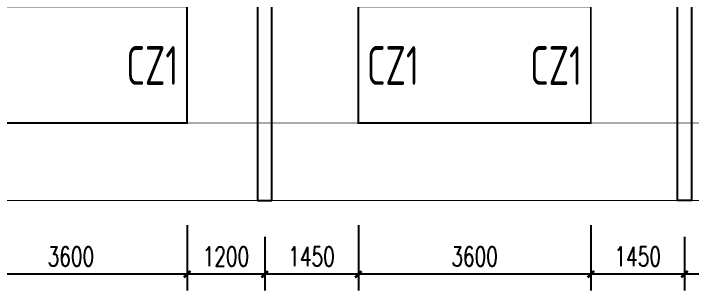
# Model space of a CAD drawing. Extents: x -33967 to 1773478, y -1022458 to -784650.
# Drawn here: x 1446632 to 1457141, y -997010 to -992731 of the extents above; entities that cross this region are included whole.
import ezdxf

# ---------------------------------------------------------------- set-up
doc = ezdxf.new("R2010")
doc.units = 0
doc.header["$LTSCALE"] = 1000
doc.header["$MEASUREMENT"] = 0
doc.linetypes.add('DOTE', pattern=[2.42, 2, -0.2, 0.02, -0.2])
for name, color, linetype in [('DOTE', 1, 'DOTE'), ('GZ', 50, 'Continuous'), ('LT', 27, 'Continuous'), ('TEXT', 7, 'Continuous')]:
    doc.layers.add(name, color=color, linetype=linetype)
doc.styles.add('_TCH_DIM_T3', font='SIMPLEX', dxfattribs={"width": 0.705882, "bigfont": 'GBCBIG'})
doc.styles.add('TSSD_Label', font='tssdeng.shx', dxfattribs={"width": 0.7, "bigfont": 'hztxt.shx'})
doc.dimstyles.new('TCH_100_1', dxfattribs={"dimtxt": 297.5, "dimasz": 100, "dimexe": 250, "dimexo": 300, "dimgap": 126.25, "dimtad": 1, "dimdec": 0, "dimzin": 0, "dimdsep": 46, "dimtxsty": '_TCH_DIM_T3', "dimblk": 'ARCHTICK', "dimcen": 0.09, "dimclrd": 126, "dimclre": 126, "dimclrt": 7, "dimazin": 2, "dimtfac": 1, "dimtdec": 0, "dimtix": 1, "dimtmove": 2, "dimatfit": 3, "dimfxl": 1, "dimtolj": 1, "dimtzin": 0, "dimarcsym": 0})

# ---------------------------------------------------------------- blocks, each defined once
blk = doc.blocks.new('_ArchTick')
at = {"color": 0, "linetype": 'ByBlock', "const_width": 0.4}
blk.add_lwpolyline([(-0.5, -0.5), (0.5, 0.5)], dxfattribs=at)
blk = doc.blocks.new('*D1592')
at = {"color": 126, "lineweight": -2, "transparency": 16777216}
for p, q in [((1458219, -996003), (1458219, -997010)), ((1457019, -996183), (1457019, -997010)), ((1458219, -996760), (1457019, -996760))]:
    blk.add_line(p, q, dxfattribs=at)
at = {"layer": 'Defpoints', "color": 0, "transparency": 16777216}
for p in [(1458219, -995703), (1457019, -995883), (1457019, -996760)]:
    blk.add_point(p, dxfattribs=at)
at = {"color": 126, "lineweight": -2, "transparency": 16777216, "xscale": 100, "yscale": 100, "zscale": 100, "rotation": 180}
blk.add_blockref('_ArchTick', (1457019, -996760), dxfattribs=at)
at = {"color": 126, "lineweight": -2, "transparency": 16777216, "xscale": 100, "yscale": 100, "zscale": 100}
blk.add_blockref('_ArchTick', (1458219, -996760), dxfattribs=at)
at = {"color": 7, "transparency": 16777216, "insert": (1457619, -996485), "char_height": 297.5, "attachment_point": 5, "style": '_TCH_DIM_T3'}
blk.add_mtext('\\A1;1200', dxfattribs=at)
blk = doc.blocks.new('*D1584')
at = {"color": 126, "lineweight": -2, "transparency": 16777216}
for p, q in [((1455569, -996003), (1455569, -997010)), ((1457019, -996183), (1457019, -997010)), ((1457019, -996760), (1455569, -996760))]:
    blk.add_line(p, q, dxfattribs=at)
at = {"layer": 'Defpoints', "color": 0, "transparency": 16777216}
for p in [(1455569, -995703), (1457019, -995883), (1455569, -996760)]:
    blk.add_point(p, dxfattribs=at)
at = {"color": 126, "lineweight": -2, "transparency": 16777216, "xscale": 100, "yscale": 100, "zscale": 100, "rotation": 180}
blk.add_blockref('_ArchTick', (1455569, -996760), dxfattribs=at)
at = {"color": 126, "lineweight": -2, "transparency": 16777216, "xscale": 100, "yscale": 100, "zscale": 100}
blk.add_blockref('_ArchTick', (1457019, -996760), dxfattribs=at)
at = {"color": 7, "transparency": 16777216, "insert": (1456294, -996485), "char_height": 297.5, "attachment_point": 5, "style": '_TCH_DIM_T3'}
blk.add_mtext('\\A1;1450', dxfattribs=at)
blk = doc.blocks.new('*D1585')
at = {"color": 126, "lineweight": -2, "transparency": 16777216}
for p, q in [((1451969, -996003), (1451969, -997010)), ((1455569, -996003), (1455569, -997010)), ((1455569, -996760), (1451969, -996760))]:
    blk.add_line(p, q, dxfattribs=at)
at = {"layer": 'Defpoints', "color": 0, "transparency": 16777216}
for p in [(1451969, -995703), (1455569, -995703), (1451969, -996760)]:
    blk.add_point(p, dxfattribs=at)
at = {"color": 126, "lineweight": -2, "transparency": 16777216, "xscale": 100, "yscale": 100, "zscale": 100, "rotation": 180}
blk.add_blockref('_ArchTick', (1451969, -996760), dxfattribs=at)
at = {"color": 126, "lineweight": -2, "transparency": 16777216, "xscale": 100, "yscale": 100, "zscale": 100}
blk.add_blockref('_ArchTick', (1455569, -996760), dxfattribs=at)
at = {"color": 7, "transparency": 16777216, "insert": (1453769, -996485), "char_height": 297.5, "attachment_point": 5, "style": '_TCH_DIM_T3'}
blk.add_mtext('\\A1;3600', dxfattribs=at)
blk = doc.blocks.new('*D1586')
at = {"color": 126, "lineweight": -2, "transparency": 16777216}
for p, q in [((1451969, -996003), (1451969, -997010)), ((1450519, -996183), (1450519, -997010)), ((1451969, -996760), (1450519, -996760))]:
    blk.add_line(p, q, dxfattribs=at)
at = {"layer": 'Defpoints', "color": 0, "transparency": 16777216}
for p in [(1451969, -995703), (1450519, -995883), (1450519, -996760)]:
    blk.add_point(p, dxfattribs=at)
at = {"color": 126, "lineweight": -2, "transparency": 16777216, "xscale": 100, "yscale": 100, "zscale": 100, "rotation": 180}
blk.add_blockref('_ArchTick', (1450519, -996760), dxfattribs=at)
at = {"color": 126, "lineweight": -2, "transparency": 16777216, "xscale": 100, "yscale": 100, "zscale": 100}
blk.add_blockref('_ArchTick', (1451969, -996760), dxfattribs=at)
at = {"color": 7, "transparency": 16777216, "insert": (1451244, -996485), "char_height": 297.5, "attachment_point": 5, "style": '_TCH_DIM_T3'}
blk.add_mtext('\\A1;1450', dxfattribs=at)
blk = doc.blocks.new('*D1587')
at = {"color": 126, "lineweight": -2, "transparency": 16777216}
for p, q in [((1449319, -996003), (1449319, -997010)), ((1450519, -996183), (1450519, -997010)), ((1450519, -996760), (1449319, -996760))]:
    blk.add_line(p, q, dxfattribs=at)
at = {"layer": 'Defpoints', "color": 0, "transparency": 16777216}
for p in [(1449319, -995703), (1450519, -995883), (1449319, -996760)]:
    blk.add_point(p, dxfattribs=at)
at = {"color": 126, "lineweight": -2, "transparency": 16777216, "xscale": 100, "yscale": 100, "zscale": 100, "rotation": 180}
blk.add_blockref('_ArchTick', (1449319, -996760), dxfattribs=at)
at = {"color": 126, "lineweight": -2, "transparency": 16777216, "xscale": 100, "yscale": 100, "zscale": 100}
blk.add_blockref('_ArchTick', (1450519, -996760), dxfattribs=at)
at = {"color": 7, "transparency": 16777216, "insert": (1449919, -996485), "char_height": 297.5, "attachment_point": 5, "style": '_TCH_DIM_T3'}
blk.add_mtext('\\A1;1200', dxfattribs=at)
blk = doc.blocks.new('*D1588')
at = {"color": 126, "lineweight": -2, "transparency": 16777216}
for p, q in [((1445719, -996003), (1445719, -997010)), ((1449319, -996003), (1449319, -997010)), ((1449319, -996760), (1445719, -996760))]:
    blk.add_line(p, q, dxfattribs=at)
at = {"layer": 'Defpoints', "color": 0, "transparency": 16777216}
for p in [(1445719, -995703), (1449319, -995703), (1445719, -996760)]:
    blk.add_point(p, dxfattribs=at)
at = {"color": 126, "lineweight": -2, "transparency": 16777216, "xscale": 100, "yscale": 100, "zscale": 100, "rotation": 180}
blk.add_blockref('_ArchTick', (1445719, -996760), dxfattribs=at)
at = {"color": 126, "lineweight": -2, "transparency": 16777216, "xscale": 100, "yscale": 100, "zscale": 100}
blk.add_blockref('_ArchTick', (1449319, -996760), dxfattribs=at)
at = {"color": 7, "transparency": 16777216, "insert": (1447519, -996485), "char_height": 297.5, "attachment_point": 5, "style": '_TCH_DIM_T3'}
blk.add_mtext('\\A1;3600', dxfattribs=at)

msp = doc.modelspace()

# ---------------------------------------------------------------- linework, layer by layer
at = {"const_width": 30}
for points in [[(1445718.6, -992621.5), (1449318.6, -992621.5), (1449318.6, -994421.5), (1445718.6, -994421.5)], [(1451968.6, -992621.5), (1455568.6, -992621.5), (1455568.6, -994421.5), (1451968.6, -994421.5)]]:
    msp.add_lwpolyline(points, close=True, dxfattribs=at)
at = {"layer": 'DOTE', "linetype": 'DOTE', "const_width": 15}
msp.add_lwpolyline([(1463018.8, -995621.5), (1408018.4, -995621.5), (1408018.4, -995771.5), (1407256.5, -995771.5)], dxfattribs=at)
at = {"layer": 'DOTE', "color": 1, "linetype": 'DOTE', "const_width": 15}
msp.add_lwpolyline([(1408018.4, -995621.5), (1463018.8, -995621.5), (1463018.8, -995771.5), (1463780.6, -995771.5)], dxfattribs=at)
at = {"layer": 'GZ', "color": 8}
for points in [[(1450628.6, -995621.5), (1450628.6, -986769.3), (1450409, -986787.3), (1450408.6, -995621.5)], [(1456908.6, -995621.5), (1456908.3, -986773.5), (1457127.8, -986791.5), (1457128.6, -995621.5)]]:
    msp.add_lwpolyline(points, close=True, dxfattribs=at)
at = {"layer": 'LT', "linetype": 'ByBlock', "const_width": 10}
msp.add_lwpolyline([(1438168.6, -994421.5), (1462978.3, -994421.5)], dxfattribs=at)

# ---------------------------------------------------------------- texts
at = {"layer": 'TEXT', "style": 'TSSD_Label', "width": 0.7}
for p in [(1448377.7, -993833.2), (1452101.8, -993833.2), (1454627.7, -993833.2)]:
    msp.add_text('CZ1', height=600, dxfattribs=at).set_placement(p)

# ---------------------------------------------------------------- dimensions: what is measured, and where the dimension line sits
for base, p1, p2, picture, middle in [((1445718.6, -996759.6), (1449318.6, -995703.1), (1445718.6, -995703.1), '*D1588', (1447518.6, -996484.6)), ((1449318.6, -996759.6), (1450518.6, -995883), (1449318.6, -995703.1), '*D1587', (1449918.6, -996484.6)), ((1450518.6, -996759.6), (1451968.6, -995703.1), (1450518.6, -995883), '*D1586', (1451243.6, -996484.6)), ((1451968.6, -996759.6), (1455568.6, -995703.1), (1451968.6, -995703.1), '*D1585', (1453768.6, -996484.6)), ((1455568.6, -996759.6), (1457018.6, -995883), (1455568.6, -995703.1), '*D1584', (1456293.6, -996484.6)), ((1457018.6, -996759.6), (1458218.6, -995703.1), (1457018.6, -995883), '*D1592', (1457618.6, -996484.6))]:
    dim = msp.add_linear_dim(base=base, p1=p1, p2=p2, angle=180, dimstyle='TCH_100_1')
    dim.commit()
    dim.dimension.update_dxf_attribs({"geometry": picture, "text_midpoint": middle})

doc.saveas('drawing.dxf')
